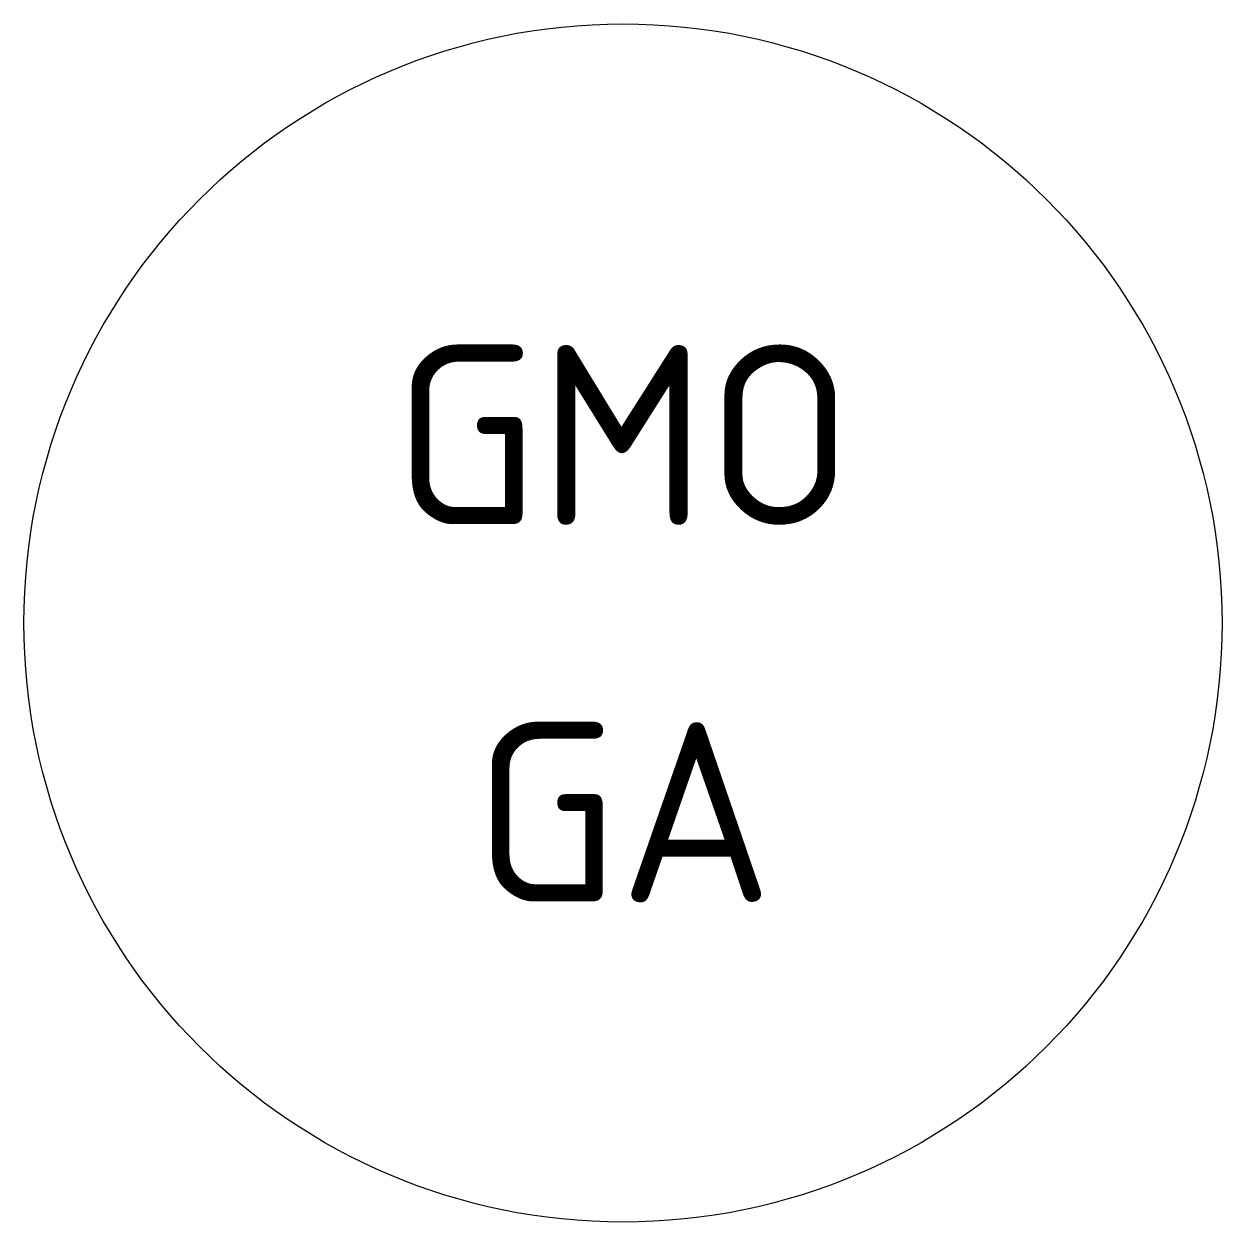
# Model space of a CAD drawing. Extents: x -6 to 6, y -6 to 6.
import ezdxf
from ezdxf.enums import TextEntityAlignment as Align

# ---------------------------------------------------------------- set-up
doc = ezdxf.new("R2010")
doc.units = 0
doc.header["$LTSCALE"] = 0.2
doc.styles.add('NLCS-ISO', font='NLCS-ISO.ttf')

msp = doc.modelspace()

# ---------------------------------------------------------------- linework, layer by layer
msp.add_circle((0, 0), 6)

# ---------------------------------------------------------------- texts
at = {"style": 'NLCS-ISO'}
for tag, text, p in [('GMO', '1000', (0.004, 1.887)), ('GA', '1', (0.004, -1.893))]:
    msp.add_attdef(tag, text=text, height=1.8, dxfattribs=at).set_placement(p, align=Align.MIDDLE)

doc.saveas('drawing.dxf')
